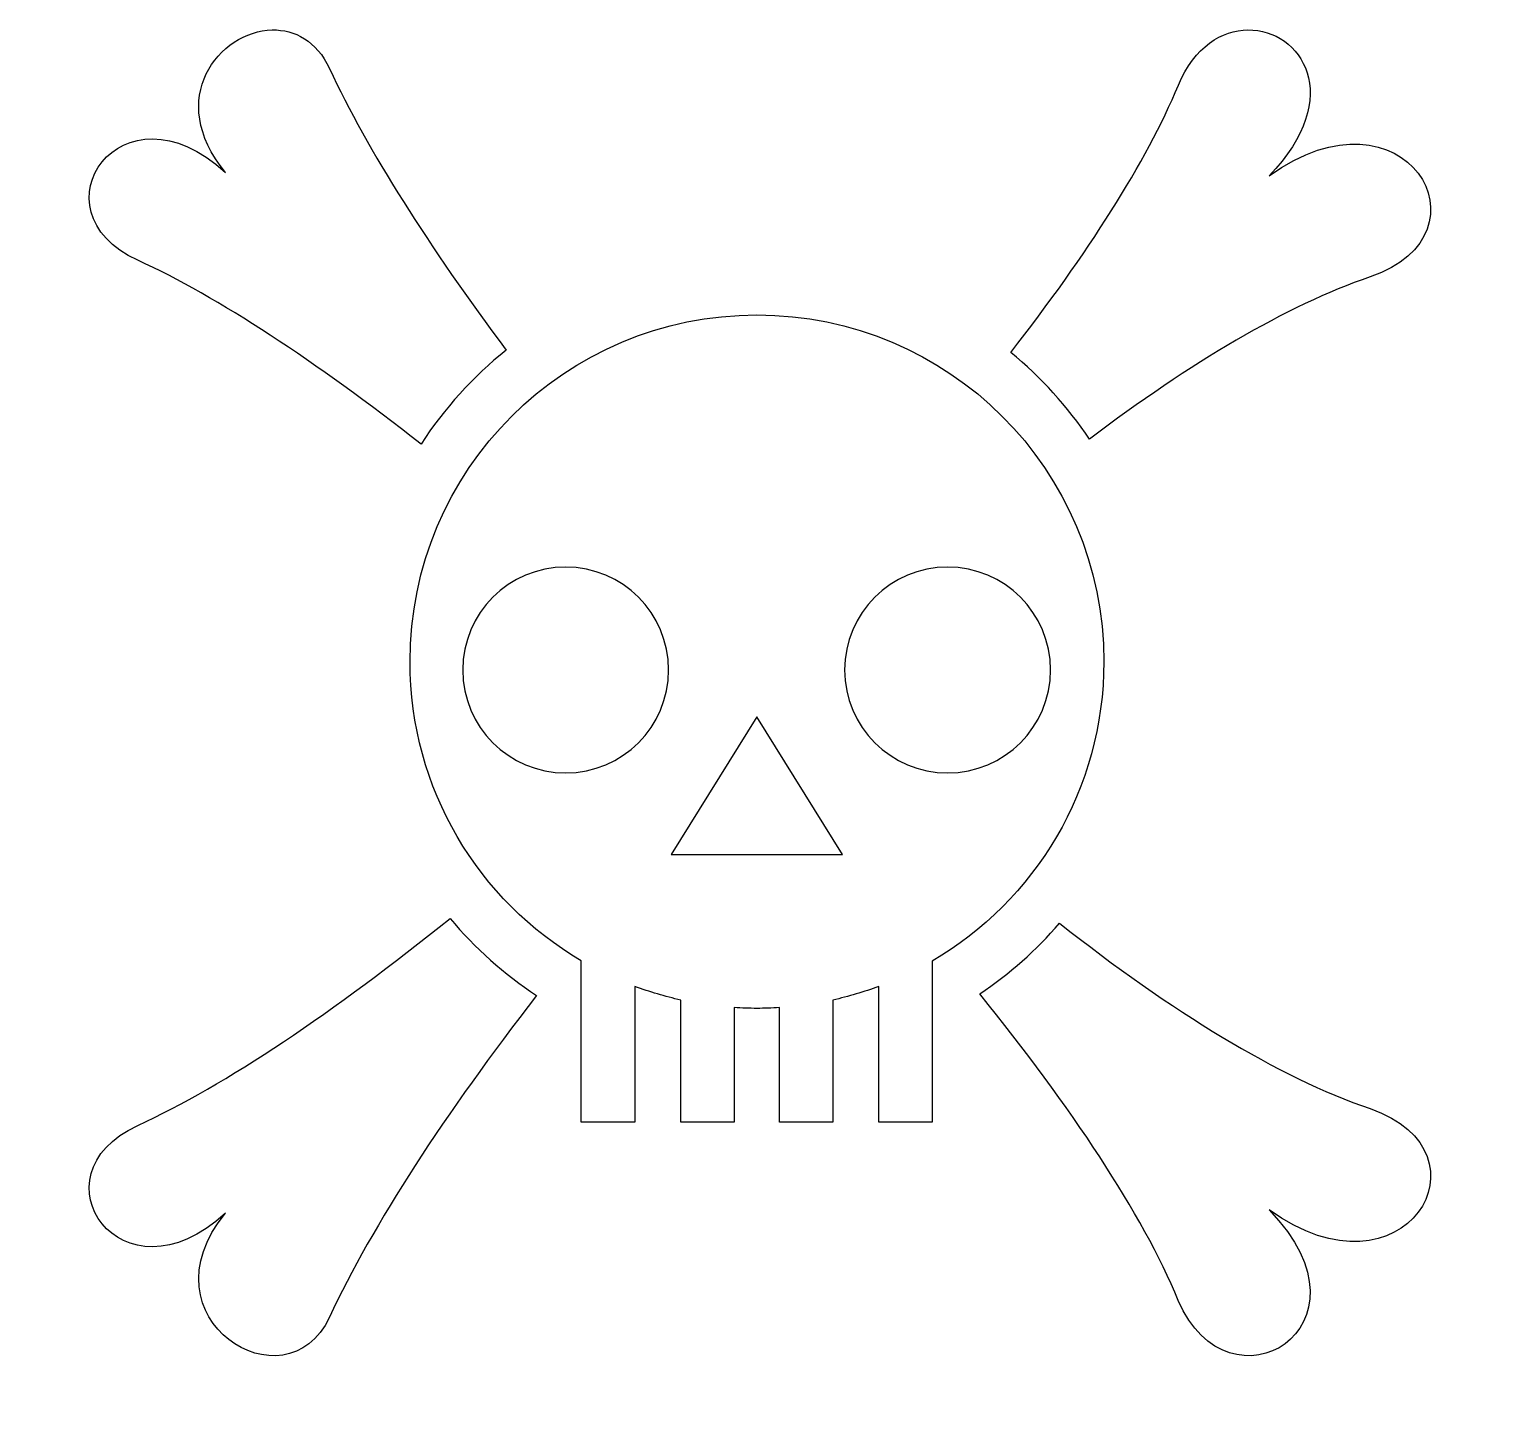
# Model space of a CAD drawing. Header units: centimetres. Extents: x -10.8 to 10.8, y -10.6 to 9.9.
import ezdxf

# ---------------------------------------------------------------- set-up
doc = ezdxf.new("R2010")
doc.units = ezdxf.units.CM
doc.header["$MEASUREMENT"] = 0
doc.layers.add('Layer 1', color=7, linetype='Continuous')

msp = doc.modelspace()

# ---------------------------------------------------------------- linework, layer by layer
at = {"layer": 'Layer 1'}
for points, knots in [([(-7.24766, 9.85676), (-8.02777, 9.84082), (-8.83334, 8.84633), (-7.93681, 7.75363), (-7.93681, 7.75363), (-9.46574, 9.16584), (-10.82882, 7.19048), (-9.23078, 6.45958), (-9.23078, 6.45958), (-8.04649, 5.91797), (-6.5936, 4.95587), (-5.05354, 3.74637), (-5.05354, 3.74637), (-4.71093, 4.27347), (-4.28579, 4.74196), (-3.79778, 5.13526), (-3.79778, 5.13526), (-4.92712, 6.64247), (-5.8404, 8.08006), (-6.40292, 9.28754), (-6.40292, 9.28754), (-6.59331, 9.69615), (-6.91821, 9.86355), (-7.24754, 9.85681), (-7.24754, 9.85681), (-7.24754, 9.85681), (-7.24766, 9.85676), (-7.24766, 9.85676)], [0, 0, 0, 0, 0.125, 0.125, 0.125, 0.125, 0.25, 0.25, 0.25, 0.25, 0.375, 0.375, 0.375, 0.375, 0.5, 0.5, 0.5, 0.5, 0.625, 0.625, 0.625, 0.625, 0.75, 0.75, 0.75, 0.75, 1, 1, 1, 1]), ([(7.14089, 9.85803), (6.76024, 9.85445), (6.35235, 9.61236), (6.11435, 9.03976), (6.11435, 9.03976), (5.64447, 7.90953), (4.76793, 6.54527), (3.64487, 5.09832), (3.64487, 5.09832), (4.09059, 4.73171), (4.4819, 4.3005), (4.80449, 3.82021), (4.80449, 3.82021), (6.28459, 4.94061), (7.7091, 5.79409), (8.94222, 6.21324), (8.94222, 6.21324), (10.82291, 6.85251), (9.44908, 9.15319), (7.45188, 7.70358), (7.45188, 7.70358), (8.58662, 8.87762), (7.92024, 9.86553), (7.14085, 9.85807), (7.14085, 9.85807), (7.14085, 9.85807), (7.14089, 9.85803), (7.14089, 9.85803)], [0, 0, 0, 0, 0.125, 0.125, 0.125, 0.125, 0.25, 0.25, 0.25, 0.25, 0.375, 0.375, 0.375, 0.375, 0.5, 0.5, 0.5, 0.5, 0.625, 0.625, 0.625, 0.625, 0.75, 0.75, 0.75, 0.75, 1, 1, 1, 1]), ([(-0.10019, 5.65312), (-2.92983, 5.65312), (-5.21559, 3.36719), (-5.21559, 0.53764), (-5.21559, 0.53764), (-5.21559, -1.34626), (-4.20187, -2.98815), (-2.68952, -3.87549), (-2.68952, -3.87549), (-2.68952, -3.87549), (-2.68952, -6.25402), (-2.68952, -6.25402), (-2.68952, -6.25402), (-2.68952, -6.25402), (-1.90022, -6.25402), (-1.90022, -6.25402), (-1.90022, -6.25402), (-1.90022, -6.25402), (-1.90022, -4.25239), (-1.90022, -4.25239), (-1.90022, -4.25239), (-1.68082, -4.33462), (-1.45425, -4.40217), (-1.22161, -4.45395), (-1.22161, -4.45395), (-1.22161, -4.45395), (-1.22161, -6.25402), (-1.22161, -6.25402), (-1.22161, -6.25402), (-1.22161, -6.25402), (-0.43349, -6.25402), (-0.43349, -6.25402), (-0.43349, -6.25402), (-0.43349, -6.25402), (-0.43349, -4.56604), (-0.43349, -4.56604), (-0.43349, -4.56604), (-0.32326, -4.57308), (-0.21223, -4.57658), (-0.10015, -4.57658), (-0.10015, -4.57658), (0.01105, -4.57658), (0.12123, -4.57295), (0.23062, -4.56604), (0.23062, -4.56604), (0.23062, -4.56604), (0.23062, -6.25402), (0.23062, -6.25402), (0.23062, -6.25402), (0.23062, -6.25402), (1.01857, -6.25402), (1.01857, -6.25402), (1.01857, -6.25402), (1.01857, -6.25402), (1.01857, -4.454), (1.01857, -4.454), (1.01857, -4.454), (1.25134, -4.4023), (1.47778, -4.3345), (1.69722, -4.25244), (1.69722, -4.25244), (1.69722, -4.25244), (1.69722, -6.25403), (1.69722, -6.25403), (1.69722, -6.25403), (1.69722, -6.25403), (2.48525, -6.25402), (2.48525, -6.25402), (2.48525, -6.25402), (2.48525, -6.25402), (2.48525, -3.87819), (2.48525, -3.87819), (2.48525, -3.87819), (3.99992, -2.9914), (5.01533, -1.34799), (5.01533, 0.53764), (5.01533, 0.53764), (5.01533, 3.36732), (2.72949, 5.65316), (-0.10019, 5.65316), (-0.10019, 5.65316), (-0.10019, 5.65316), (-0.10019, 5.65312), (-0.10019, 5.65312)], [0, 0, 0, 0, 0.04545455, 0.04545455, 0.04545455, 0.04545455, 0.09090909, 0.09090909, 0.09090909, 0.09090909, 0.13636364, 0.13636364, 0.13636364, 0.13636364, 0.18181818, 0.18181818, 0.18181818, 0.18181818, 0.22727273, 0.22727273, 0.22727273, 0.22727273, 0.27272727, 0.27272727, 0.27272727, 0.27272727, 0.31818182, 0.31818182, 0.31818182, 0.31818182, 0.36363636, 0.36363636, 0.36363636, 0.36363636, 0.40909091, 0.40909091, 0.40909091, 0.40909091, 0.45454545, 0.45454545, 0.45454545, 0.45454545, 0.5, 0.5, 0.5, 0.5, 0.54545455, 0.54545455, 0.54545455, 0.54545455, 0.59090909, 0.59090909, 0.59090909, 0.59090909, 0.63636364, 0.63636364, 0.63636364, 0.63636364, 0.68181818, 0.68181818, 0.68181818, 0.68181818, 0.72727273, 0.72727273, 0.72727273, 0.72727273, 0.77272727, 0.77272727, 0.77272727, 0.77272727, 0.81818182, 0.81818182, 0.81818182, 0.81818182, 0.86363636, 0.86363636, 0.86363636, 0.86363636, 0.90909091, 0.90909091, 0.90909091, 0.90909091, 1, 1, 1, 1]), ([(-2.92013, 1.93315), (-2.08183, 1.93315), (-1.40208, 1.2534), (-1.40208, 0.4151), (-1.40208, 0.4151), (-1.40208, -0.4232), (-2.08183, -1.10295), (-2.92013, -1.10295), (-2.92013, -1.10295), (-3.75843, -1.10295), (-4.43818, -0.4232), (-4.43818, 0.4151), (-4.43818, 0.4151), (-4.43818, 1.2534), (-3.75843, 1.93315), (-2.92013, 1.93315)], [0, 0, 0, 0, 0.2, 0.2, 0.2, 0.2, 0.4, 0.4, 0.4, 0.4, 0.6, 0.6, 0.6, 0.6, 1, 1, 1, 1]), ([(2.71195, 1.93315), (3.55016, 1.93315), (4.23, 1.2534), (4.23, 0.4151), (4.23, 0.4151), (4.23, -0.4232), (3.55017, -1.10295), (2.71195, -1.10295), (2.71195, -1.10295), (1.87365, -1.10295), (1.1939, -0.4232), (1.1939, 0.4151), (1.1939, 0.4151), (1.1939, 1.2534), (1.87365, 1.93315), (2.71195, 1.93315)], [0, 0, 0, 0, 0.2, 0.2, 0.2, 0.2, 0.4, 0.4, 0.4, 0.4, 0.6, 0.6, 0.6, 0.6, 1, 1, 1, 1]), ([(-0.1015, -0.27409), (-0.1015, -0.27409), (1.16092, -2.30608), (1.16092, -2.30608), (1.16092, -2.30608), (1.16092, -2.30608), (-1.36384, -2.30608), (-1.36384, -2.30608), (-1.36384, -2.30608), (-1.36384, -2.30608), (-0.10142, -0.27409), (-0.10142, -0.27409), (-0.10142, -0.27409), (-0.10142, -0.27409), (-0.1015, -0.27409), (-0.1015, -0.27409)], [0, 0, 0, 0, 0.2, 0.2, 0.2, 0.2, 0.4, 0.4, 0.4, 0.4, 0.6, 0.6, 0.6, 0.6, 1, 1, 1, 1]), ([(-4.62528, -3.24959), (-6.32309, -4.61887), (-7.93741, -5.71262), (-9.23087, -6.30411), (-9.23087, -6.30411), (-10.82887, -7.03505), (-9.46575, -9.00902), (-7.93682, -7.59681), (-7.93682, -7.59681), (-9.21185, -9.15087), (-7.04425, -10.50851), (-6.40292, -9.13198), (-6.40292, -9.13198), (-5.76736, -7.76776), (-4.68555, -6.10854), (-3.34836, -4.38808), (-3.34836, -4.38808), (-3.82705, -4.07157), (-4.25767, -3.68797), (-4.62521, -3.24954), (-4.62521, -3.24954), (-4.62521, -3.24954), (-4.62528, -3.24959), (-4.62528, -3.24959)], [0, 0, 0, 0, 0.14285714, 0.14285714, 0.14285714, 0.14285714, 0.28571429, 0.28571429, 0.28571429, 0.28571429, 0.42857143, 0.42857143, 0.42857143, 0.42857143, 0.57142857, 0.57142857, 0.57142857, 0.57142857, 0.71428571, 0.71428571, 0.71428571, 0.71428571, 1, 1, 1, 1]), ([(4.36308, -3.32203), (4.0192, -3.71904), (3.62337, -4.06925), (3.18626, -4.36316), (3.18626, -4.36316), (4.52914, -6.02416), (5.58224, -7.60427), (6.11432, -8.88428), (6.11432, -8.88428), (6.83974, -10.62932), (9.14088, -9.29424), (7.45189, -7.5468), (7.45189, -7.5468), (9.44909, -8.99637), (10.8228, -6.69564), (8.94219, -6.05637), (8.94219, -6.05637), (7.58666, -5.59564), (6.00064, -4.61001), (4.36304, -3.32203), (4.36304, -3.32203), (4.36304, -3.32203), (4.36308, -3.32203), (4.36308, -3.32203)], [0, 0, 0, 0, 0.14285714, 0.14285714, 0.14285714, 0.14285714, 0.28571429, 0.28571429, 0.28571429, 0.28571429, 0.42857143, 0.42857143, 0.42857143, 0.42857143, 0.57142857, 0.57142857, 0.57142857, 0.57142857, 0.71428571, 0.71428571, 0.71428571, 0.71428571, 1, 1, 1, 1])]:
    msp.add_open_spline(points, degree=3, knots=knots, dxfattribs=at)

doc.saveas('drawing.dxf')
